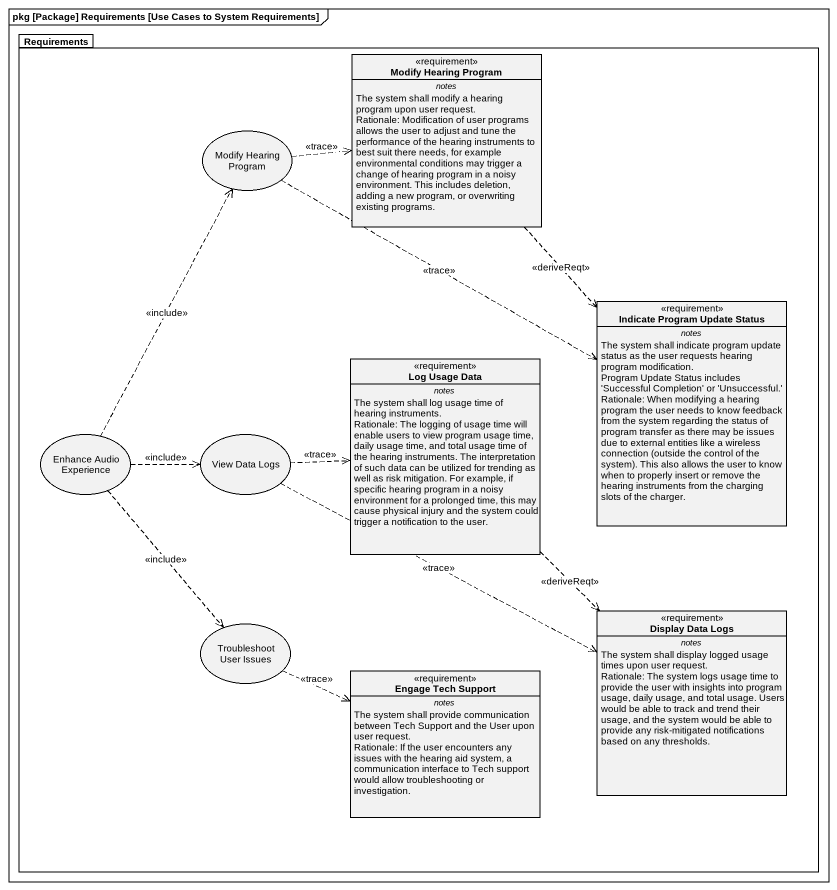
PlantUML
@startuml
mainframe pkg [Package] Requirements [Use Cases to System Requirements]
allowmixing
hide circle
hide empty members
package Requirements {
  class "Modify Hearing Program" as Modify_Hearing_Program <<requirement>> {
    -- notes --
    The system shall modify a hearing program upon user request.
    Rationale: Modification of user programs allows the user to adjust and tune the performance of the hearing instruments to best suit there needs, for example environmental conditions may trigger a change of hearing program in a noisy environment. This includes deletion, adding a new program, or overwriting existing programs.
  }
  usecase "Modify Hearing Program" as Modify_Hearing_Program_2
  class "Indicate Program Update Status" as Indicate_Program_Update <<requirement>> {
    -- notes --
    The system shall indicate program update status as the user requests hearing program modification.
    Program Update Status includes 'Successful Completion' or 'Unsuccessful.'
    {field} Rationale: When modifying a hearing program the user needs to know feedback from the system regarding the status of program transfer as there may be issues due to external entities like a wireless connection (outside the control of the system). This also allows the user to know when to properly insert or remove the hearing instruments from the charging slots of the charger.
  }
  class "Log Usage Data" as Log_Usage_Data <<requirement>> {
    -- notes --
    The system shall log usage time of hearing instruments.
    Rationale: The logging of usage time will enable users to view program usage time, daily usage time, and total usage time of the hearing instruments. The interpretation of such data can be utilized for trending as well as risk mitigation. For example, if specific hearing program in a noisy environment for a prolonged time, this may cause physical injury and the system could trigger a notification to the user.
  }
  usecase "Enhance Audio Experience" as Enhance_Audio_Experience
  usecase "View Data Logs" as View_Data_Logs
  usecase "Troubleshoot User Issues" as Troubleshoot_User_Issues
  class "Display Data Logs" as Display_Data_Logs <<requirement>> {
    -- notes --
    The system shall display logged usage times upon user request.
    Rationale: The system logs usage time to provide the user with insights into program usage, daily usage, and total usage. Users would be able to track and trend their usage, and the system would be able to provide any risk-mitigated notifications based on any thresholds.
  }
  class "Engage Tech Support" as Engage_Tech_Support <<requirement>> {
    -- notes --
    The system shall provide communication between Tech Support and the User upon user request.
    Rationale: If the user encounters any issues with the hearing aid system, a communication interface to Tech support would allow troubleshooting or investigation.
  }
}
Modify_Hearing_Program ..> Indicate_Program_Update : <<deriveReqt>>
Modify_Hearing_Program_2 .right.> Modify_Hearing_Program : <<trace>>
Modify_Hearing_Program_2 .right.> Indicate_Program_Update : <<trace>>
Log_Usage_Data ..> Display_Data_Logs : <<deriveReqt>>
Enhance_Audio_Experience .up.> Modify_Hearing_Program_2 : <<include>>
Enhance_Audio_Experience .right.> View_Data_Logs : <<include>>
Enhance_Audio_Experience ..> Troubleshoot_User_Issues : <<include>>
View_Data_Logs .right.> Log_Usage_Data : <<trace>>
View_Data_Logs .right.> Display_Data_Logs : <<trace>>
Troubleshoot_User_Issues .right.> Engage_Tech_Support : <<trace>>
@enduml
